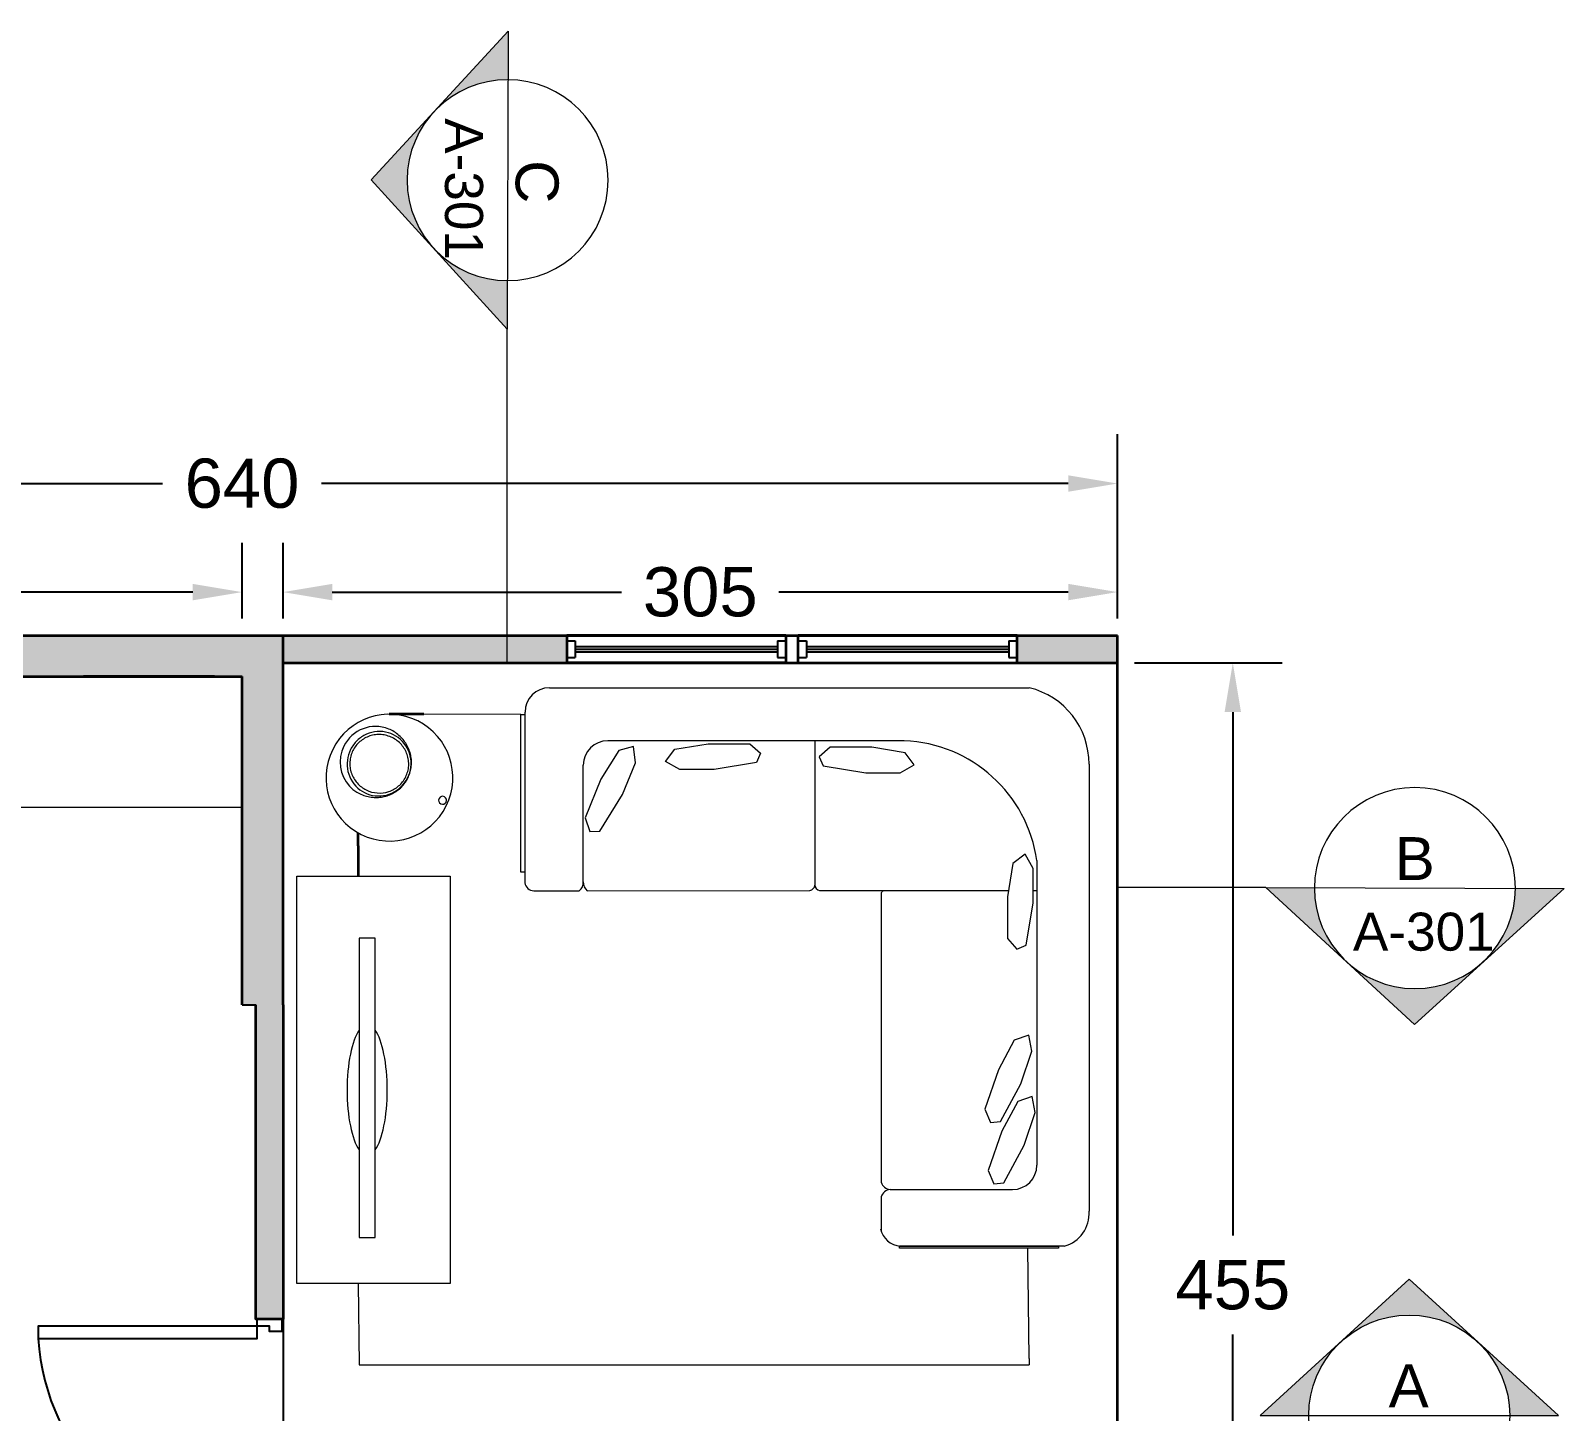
# Model space of a CAD drawing. Header units: inches. Extents: x 32 to 2500, y 31 to 1246.
# Drawn here: x 505 to 1066, y 739 to 1244 of the extents above; entities that cross this region are included whole.
import ezdxf

# ---------------------------------------------------------------- set-up
doc = ezdxf.new("R2010")
doc.units = ezdxf.units.IN
doc.header["$MEASUREMENT"] = 0
doc.linetypes.add('HIDDEN', pattern=[0.375, 0.25, -0.125])
doc.layers.get('DEFPOINTS').update_dxf_attribs({"color": 210})
for name, color, linetype, lineweight in [('A-ANNO-DIMS', 253, 'Continuous', 20), ('A-ANNO-SYMB', 3, 'Continuous', 18), ('A-DOOR-FULL', 4, 'Continuous', 25), ('A-FLOR-LEVL', 7, 'Continuous', 35), ('A-FLOR-OVHD', 3, 'HIDDEN', 18), ('A-FURNITURE', 251, 'Continuous', 20), ('A-GLAZ-FULL', 4, 'Continuous', 25), ('A-WALL-FULL-EXTR', 7, 'Continuous', 35), ('A-WALL-FULL-INTR', 7, 'Continuous', 35)]:
    doc.layers.add(name, color=color, linetype=linetype, lineweight=lineweight)
doc.layers.add('Retini', color=253, linetype='Continuous', plot=False)
doc.styles.get("Standard").update_dxf_attribs({"font": 'Arial.ttf'})
doc.dimstyles.get("Standard").update_dxf_attribs({"dimtxt": 0.18, "dimasz": 0.18, "dimexe": 0.18, "dimexo": 0.0625, "dimgap": 0.09, "dimtad": 0, "dimtih": 1, "dimtoh": 1, "dimdec": 4, "dimzin": 0, "dimdsep": 46, "dimtxsty": 'Standard', "dimcen": 0.09, "dimadec": 0, "dimazin": 0, "dimtfac": 1, "dimtdec": 4, "dimtofl": 0, "dimtmove": 0, "dimatfit": 3, "dimfxl": 1, "dimtolj": 1, "dimtzin": 0, "dimarcsym": 0})

# ---------------------------------------------------------------- blocks, each defined once
blk = doc.blocks.new('*D42')
at = {"layer": 'A-ANNO-DIMS', "color": 0, "lineweight": -2, "transparency": 16777216}
for p, q in [((262.29, 1029.28), (262.29, 1096.6)), ((902.29, 1029.28), (902.29, 1096.6)), ((280.29, 1078.6), (553.27, 1078.6)), ((884.29, 1078.6), (611.3, 1078.6))]:
    blk.add_line(p, q, dxfattribs=at)
at = {"layer": 'A-ANNO-DIMS', "color": 0, "transparency": 16777216}
for points in [[(280.29, 1081.6), (280.29, 1075.6), (262.29, 1078.6)], [(884.29, 1081.6), (884.29, 1075.6), (902.29, 1078.6)]]:
    blk.add_solid(points, dxfattribs=at)
at = {"layer": 'DEFPOINTS', "color": 0, "transparency": 16777216}
for p in [(902.29, 1078.6), (262.29, 1023.03), (902.29, 1023.03)]:
    blk.add_point(p, dxfattribs=at)
at = {"layer": 'A-ANNO-DIMS', "color": 0, "lineweight": 25, "transparency": 16777216, "insert": (582.29, 1078.6), "char_height": 18, "attachment_point": 5}
blk.add_mtext('\\A1;640', dxfattribs=at)
blk = doc.blocks.new('*D44')
at = {"layer": 'A-ANNO-DIMS', "color": 0, "lineweight": -2, "transparency": 16777216}
for p, q in [((277.29, 1029.28), (277.29, 1056.9)), ((582.29, 1029.28), (582.29, 1056.9)), ((295.29, 1038.9), (401.02, 1038.9)), ((564.29, 1038.9), (458.55, 1038.9))]:
    blk.add_line(p, q, dxfattribs=at)
at = {"layer": 'A-ANNO-DIMS', "color": 0, "transparency": 16777216}
for points in [[(295.29, 1041.9), (295.29, 1035.9), (277.29, 1038.9)], [(564.29, 1041.9), (564.29, 1035.9), (582.29, 1038.9)]]:
    blk.add_solid(points, dxfattribs=at)
at = {"layer": 'DEFPOINTS', "color": 0, "transparency": 16777216}
for p in [(582.29, 1038.9), (277.29, 1023.03), (582.29, 1023.03)]:
    blk.add_point(p, dxfattribs=at)
at = {"layer": 'A-ANNO-DIMS', "color": 0, "lineweight": 25, "transparency": 16777216, "insert": (429.79, 1038.9), "char_height": 18, "attachment_point": 5}
blk.add_mtext('\\A1;305', dxfattribs=at)
blk = doc.blocks.new('*D31')
at = {"layer": 'A-ANNO-DIMS', "color": 0, "lineweight": -2, "transparency": 16777216}
for p, q in [((597.29, 1029.28), (597.29, 1056.9)), ((902.29, 1029.28), (902.29, 1056.9)), ((615.29, 1038.9), (721.02, 1038.9)), ((884.29, 1038.9), (778.55, 1038.9))]:
    blk.add_line(p, q, dxfattribs=at)
at = {"layer": 'A-ANNO-DIMS', "color": 0, "transparency": 16777216}
for points in [[(615.29, 1041.9), (615.29, 1035.9), (597.29, 1038.9)], [(884.29, 1041.9), (884.29, 1035.9), (902.29, 1038.9)]]:
    blk.add_solid(points, dxfattribs=at)
at = {"layer": 'DEFPOINTS', "color": 0, "transparency": 16777216}
for p in [(902.29, 1038.9), (597.29, 1023.03), (902.29, 1023.03)]:
    blk.add_point(p, dxfattribs=at)
at = {"layer": 'A-ANNO-DIMS', "color": 0, "lineweight": 25, "transparency": 16777216, "insert": (749.79, 1038.9), "char_height": 18, "attachment_point": 5}
blk.add_mtext('\\A1;305', dxfattribs=at)
blk = doc.blocks.new('*D51')
at = {"layer": 'A-ANNO-DIMS', "color": 0, "lineweight": -2, "transparency": 16777216}
for p, q in [((908.54, 1013.03), (962.45, 1013.03)), ((944.45, 995.03), (944.45, 803.65)), ((944.45, 576.03), (944.45, 767.41)), ((908.54, 558.03), (962.45, 558.03))]:
    blk.add_line(p, q, dxfattribs=at)
at = {"layer": 'A-ANNO-DIMS', "color": 0, "transparency": 16777216}
for points in [[(941.45, 995.03), (947.45, 995.03), (944.45, 1013.03)], [(941.45, 576.03), (947.45, 576.03), (944.45, 558.03)]]:
    blk.add_solid(points, dxfattribs=at)
at = {"layer": 'DEFPOINTS', "color": 0, "transparency": 16777216}
for p in [(902.29, 1013.03), (902.29, 558.03), (944.45, 558.03)]:
    blk.add_point(p, dxfattribs=at)
at = {"layer": 'A-ANNO-DIMS', "color": 0, "lineweight": 25, "transparency": 16777216, "insert": (944.45, 785.53), "char_height": 18, "attachment_point": 5}
blk.add_mtext('\\A1;455', dxfattribs=at)
blk = doc.blocks.new('Sezioni')
h = blk.add_hatch(color=256)
h.dxf.hatch_style = 1
h.paths.add_polyline_path([(52520.8, 47455.1), (52264, 47220.9), (52417.6, 47220.9, -0.210523)])
h.paths.add_polyline_path([(52735.1, 47651.7), (52520.8, 47455.1, -0.388338), (52949.4, 47455.1)])
h.paths.add_polyline_path([(52949.4, 47455.1, -0.210523), (53052.6, 47220.9), (53206.2, 47220.9)])
blk.add_lwpolyline([(52264, 47220.9), (53206.2, 47220.9), (52735.1, 47651.7)], close=True)
blk.add_circle((52735.1, 47220.9), 317.5)

msp = doc.modelspace()

# ---------------------------------------------------------------- hatches: boundary and pattern name
at = {"layer": 'Retini'}
h = msp.add_hatch(color=253, dxfattribs=at)
h.dxf.hatch_style = 1
h.paths.add_polyline_path([(597.28636, 1023.03182), (582.28636, 1023.03182), (502.28636, 1023.03182), (502.28636, 1008.03182), (582.28636, 1008.03182), (582.28636, 888.03182), (597.28636, 888.03182)])
h = msp.add_hatch(color=253, dxfattribs=at)
h.dxf.hatch_style = 1
h.paths.add_polyline_path([(597.28636, 1023.03182), (597.28636, 1013.03182), (701.06265, 1013.03182), (701.06265, 1023.03182)])
h = msp.add_hatch(color=253, dxfattribs=at)
h.dxf.hatch_style = 1
h.paths.add_polyline_path([(865.5808, 1013.03182), (902.28636, 1013.03182), (902.28636, 1023.03182), (865.5808, 1023.03182)])
h = msp.add_hatch(color=253, dxfattribs=at)
h.dxf.hatch_style = 1
h.paths.add_polyline_path([(597.28636, 888.03182), (587.28636, 888.03182), (587.28636, 773.03181), (597.28636, 773.03181)])

# ---------------------------------------------------------------- linework, layer by layer
at = {"layer": 'A-ANNO-DIMS', "lineweight": 25}
msp.add_lwpolyline([(597.28636, 773.03181), (597.28636, 688.03181)], dxfattribs=at)
at = {"layer": 'A-ANNO-SYMB'}
for p, q in [((679.22134, 1013.03182), (679.22134, 1135.00866)), ((679.22134, 1013.03182), (679.22134, 1135.00866)), ((956.48516, 930.84566), (902.28636, 930.8589)), ((956.48516, 930.84566), (956.48516, 930.84566))]:
    msp.add_line(p, q, dxfattribs=at)
at = {"layer": 'A-DOOR-FULL', "linetype": 'Continuous'}
for points in [[(507.78636, 766.03181), (587.78636, 766.03181), (587.78636, 770.53181), (507.78636, 770.53181), (507.78636, 766.03181)], [(587.78636, 770.53181), (587.78636, 773.03181), (596.78636, 773.03181), (596.78636, 768.53181), (592.28636, 768.53181), (592.28636, 770.53181), (587.78636, 770.53181)]]:
    msp.add_lwpolyline(points, dxfattribs=at)
msp.add_arc((587.87859, 770.76365), 80.23188, 183.3810917, 269.9341375, dxfattribs=at)
at = {"layer": 'A-FLOR-LEVL', "linetype": 'Continuous'}
for p, q in [((679.78423, 1023.03182), (902.28636, 1023.03182)), ((781.06265, 1023.03182), (701.06265, 1023.03182)), ((701.06265, 1023.03182), (701.06265, 1013.03182)), ((781.06265, 1023.03182), (781.06265, 1013.03182)), ((865.5808, 1023.03182), (785.5808, 1023.03182)), ((785.5808, 1013.03182), (785.5808, 1023.03182)), ((865.5808, 1013.03182), (865.5808, 1023.03182)), ((597.28636, 1013.03182), (902.28636, 1013.03182)), ((597.28636, 1013.03182), (902.28636, 1013.03182)), ((781.06265, 1013.03182), (701.06265, 1013.03182)), ((781.06265, 1013.03182), (785.5808, 1013.03182))]:
    msp.add_line(p, q, dxfattribs=at)
at = {"layer": 'A-FLOR-OVHD', "linetype": 'Continuous'}
msp.add_line((716.06265, 1013.03182), (766.06265, 1013.03182), dxfattribs=at)
at = {"layer": 'A-FURNITURE', "color": 251, "linetype": 'Continuous'}
for p, q in [((694.68322, 1003.91803), (870.01686, 1003.91803)), ((684.21018, 994.15171), (648.76129, 994.29798)), ((685.64277, 994.9721), (685.64277, 932.65611)), ((824.3366, 984.53913), (715.98227, 984.53913)), ((791.63911, 984.53913), (791.63911, 931.7848)), ((707.03633, 932.26186), (707.03633, 975.59319)), ((891.8797, 975.9794), (891.8797, 812.54008)), ((406.60685, 960.23423), (582.27359, 960.23423)), ((872.83047, 940.70638), (872.83047, 829.40066)), ((602.30443, 935.07002), (658.35611, 935.07002)), ((688.97395, 929.71306), (705.5663, 929.71968)), ((708.50475, 929.72085), (789.8898, 929.75331)), ((793.38157, 929.75471), (862.41477, 929.78224)), ((815.92729, 928.92839), (815.92729, 823.0973)), ((871.46586, 929.78585), (872.83047, 929.78639)), ((625.09611, 912.38903), (625.09611, 802.97913)), ((630.95493, 912.38903), (625.09611, 912.38903)), ((630.95493, 802.97913), (630.95493, 912.38903)), ((819.21123, 820.45472), (863.88453, 820.45472)), ((815.92729, 817.81214), (815.92729, 805.18493)), ((625.09611, 802.97913), (630.95493, 802.97913)), ((882.78996, 799.75415), (822.64141, 799.75415)), ((869.96785, 758.68833), (869.57735, 799.01644)), ((624.7905, 786.07002), (625.0786, 756.3171)), ((869.96785, 758.68833), (869.96785, 756.3171)), ((625.0786, 756.3171), (869.96785, 756.3171))]:
    msp.add_line(p, q, dxfattribs=at)
for points in [[(684.21018, 994.15171), (685.64277, 994.15171), (685.64277, 936.49861), (684.21018, 936.49861)], [(822.64141, 799.75415), (880.782, 799.75415), (880.782, 799.01644), (822.64141, 799.01644)]]:
    msp.add_lwpolyline(points, close=True, dxfattribs=at)
for points in [[(642.91041, 970.91518), (643.12282, 971.36356), (643.31748, 971.82013), (643.49413, 972.28435), (643.65253, 972.75568), (643.79243, 973.23358), (643.91359, 973.71749), (644.01578, 974.20684), (644.09878, 974.70104), (644.16237, 975.1995), (644.20633, 975.70159), (644.23048, 976.20667), (644.23461, 976.71409), (644.21858, 977.22316), (644.18221, 977.73318), (644.12539, 978.24343), (644.04799, 978.75315), (643.94994, 979.26158), (643.83119, 979.76791), (643.6917, 980.27132), (643.53151, 980.77099), (643.35065, 981.26604), (643.14922, 981.75561), (642.92735, 982.23881), (642.68524, 982.71474), (642.4231, 983.18249), (642.14123, 983.64114), (641.83996, 984.08979), (641.51968, 984.52751), (641.18082, 984.9534), (640.8239, 985.36658), (640.44946, 985.76616), (640.0581, 986.15129), (639.6505, 986.52113), (639.22736, 986.87489), (638.78945, 987.21179), (638.33757, 987.53112), (637.87259, 987.83219), (637.39539, 988.11435), (636.90692, 988.37701), (636.40814, 988.61965), (635.90005, 988.84179)], [(721.36389, 964.85458), (726.13014, 976.45512), (725.38002, 982.39399), (719.97506, 980.94461), (713.4842, 970.48471), (707.68183, 956.36235), (709.42763, 951.39098), (713.07964, 951.4856), (721.36389, 964.85458)], [(754.84221, 974.04535), (742.3007, 974.04535), (737.09248, 976.99618), (740.4872, 981.44479), (752.62908, 983.47349), (767.89698, 983.47349), (771.83188, 979.96937), (770.35646, 976.62733), (754.84221, 974.04535)], [(810.28194, 972.78353), (822.82345, 972.78353), (828.03167, 975.73437), (824.63695, 980.18298), (812.49507, 982.21168), (797.22717, 982.21168), (793.29227, 978.70756), (794.76769, 975.36552), (810.28194, 972.78353)], [(624.28572, 965.76577), (624.7669, 965.49026), (625.25904, 965.23443), (625.76114, 964.9988), (626.2722, 964.78384), (626.7912, 964.58993), (627.31709, 964.41743), (627.8488, 964.26662), (628.38527, 964.13771), (628.92543, 964.03088), (629.46821, 963.9462), (630.01254, 963.88374), (630.55737, 963.84345), (631.10167, 963.82527), (631.64441, 963.82908), (632.18461, 963.85467), (632.7213, 963.90184), (633.25353, 963.97029), (633.78041, 964.05971), (634.30106, 964.16976), (634.81464, 964.30003), (635.32035, 964.45011), (635.81745, 964.61955), (636.30519, 964.80787), (636.7829, 965.0146), (637.24992, 965.23921), (637.70566, 965.48119), (638.14953, 965.74001), (638.581, 966.01513), (638.99956, 966.30601), (639.40473, 966.61211), (639.79606, 966.93287), (640.17315, 967.26775), (640.53559, 967.61621), (640.88301, 967.97771), (641.21506, 968.35171), (641.5314, 968.73767), (641.83172, 969.13507), (642.11571, 969.54339), (642.38308, 969.96209), (642.63355, 970.39065), (642.86685, 970.82855), (642.91041, 970.91518)], [(871.46586, 925.31237), (871.46586, 937.85388), (868.51502, 943.0621), (864.06641, 939.66738), (862.03771, 927.5255), (862.03771, 912.2576), (865.54183, 908.3227), (868.88387, 909.79812), (871.46586, 925.31237)], [(658.35611, 935.07002), (658.35611, 786.07002), (602.30443, 786.07002), (602.30443, 935.07002)], [(866.95753, 859.13928), (870.99618, 871.01273), (869.87969, 876.89375), (864.57488, 875.11241), (858.74428, 864.2706), (853.82767, 849.81599), (855.87801, 844.96229), (859.51715, 845.2829), (866.95753, 859.13928)], [(868.21241, 836.71245), (872.25106, 848.5859), (871.13458, 854.46692), (865.82976, 852.68558), (859.99916, 841.84376), (855.08255, 827.38916), (857.13289, 822.53546), (860.77203, 822.85607), (868.21241, 836.71245)]]:
    msp.add_lwpolyline(points, dxfattribs=at)
for centre, radius, start, end in [((694.68322, 994.9721), 8.94594, 90, 180), ((863.33543, 976.16613), 28.54488, 359.6252052, 76.463345), ((636.17136, 971.0509), 23.17594, 333.5231942, 153.5231942), ((636.17136, 971.0509), 23.17594, 153.5231942, 333.5231942), ((715.98227, 975.59319), 8.94594, 90, 180), ((822.3427, 933.59151), 50.98663, 8.0214603, 87.7588005), ((628.087, 973.24069), 8.38595, 219.2234338, 243.0448808), ((655.60804, 962.78859), 1.45224, 333.5231942, 153.5231942), ((655.60804, 962.78859), 1.45224, 153.5231942, 333.5231942), ((688.97395, 933.06984), 3.35678, 187.0799088, 270), ((703.44636, 932.64167), 3.61001, 305.9614583, 6.0392727), ((710.62631, 932.64167), 3.61001, 173.9607273, 234.0385417), ((789.4584, 931.8937), 2.18342, 281.3953523, 357.1412654), ((793.81982, 931.8937), 2.18342, 182.8587346, 258.4211416), ((817.82493, 927.8215), 2.19687, 117.8422984, 149.7450252), ((863.88453, 829.40066), 8.94594, 270, 0), ((819.5723, 824.26519), 3.82754, 197.7658296, 264.5869959), ((819.5723, 816.64425), 3.82754, 95.4130041, 162.2341704), ((879.68508, 811.58545), 12.23192, 284.7045158, 4.4761476), ((823.54779, 807.77575), 8.04887, 192.2507083, 265.2823259)]:
    msp.add_arc(centre, radius, start, end, dxfattribs=at)
for centre, major_axis, ratio, start_param, end_param in [((630.92119, 976.88673), (5.77413, 11.59287), 0.984807753, 6.35156283, 7.853981634), ((632.39186, 976.15423), (5.27317, 10.58708), 0.984807753, 0.872664626, 1.221730466), ((632.39186, 976.15423), (5.27317, 10.58708), 0.984807753, 0.523598776, 0.87266456), ((632.39186, 976.15423), (5.27317, 10.58708), 0.984807753, 6.108652382, 6.806784055), ((630.92119, 976.88673), (5.77413, 11.59287), 0.984807753, 1.570796327, 2.79252661), ((632.39186, 976.15423), (5.27317, 10.58708), 0.984807753, 1.570796327, 1.919862177), ((632.39186, 976.15423), (5.27317, 10.58708), 0.984807753, 1.221730476, 1.570796327), ((632.39186, 976.15423), (5.27317, 10.58708), 0.984807753, 5.410520681, 6.108652376), ((632.39186, 976.15423), (5.27317, 10.58708), 0.984807753, 1.919862188, 2.268928028), ((632.39186, 976.15423), (5.27317, 10.58708), 0.984807753, 5.061454841, 5.410520674), ((632.39186, 976.15423), (5.27317, 10.58708), 0.984807753, 2.268928093, 2.617993878), ((632.39186, 976.15423), (5.27317, 10.58708), 0.984807753, 4.014257287, 4.71238898), ((632.39186, 976.15423), (5.27317, 10.58708), 0.984807753, 4.71238898, 5.061454831), ((632.39186, 976.15423), (5.27317, 10.58708), 0.984807753, 2.617993906, 3.316125579), ((632.39186, 976.15423), (5.27317, 10.58708), 0.984807753, 3.316125585, 4.01425728), ((628.02889, 856.82903), (0, 23.87058), 0.307659186, 0.410800018, 2.730792635), ((628.02889, 856.82903), (0, 23.87058), 0.307659186, 3.551393397, 5.873384564)]:
    msp.add_ellipse(centre, major_axis=major_axis, ratio=ratio, start_param=start_param, end_param=end_param, dxfattribs=at)
for points, knots in [([(631.07866, 986.74701), (630.38107, 986.66251), (629.00507, 986.35543), (627.70394, 985.79431), (627.09755, 985.44376)], [0.6875, 0.6875, 0.6875, 0.6875, 0.75, 0.8124999913, 0.8124999913, 0.8124999913, 0.8124999913]), ([(643.12982, 977.45918), (643.03613, 978.1554), (642.5488, 980.21713), (641.46922, 982.07457), (640.54195, 983.12977)], [0.1875, 0.1875, 0.1875, 0.1875, 0.25, 0.375, 0.375, 0.375, 0.375]), ([(622.05843, 978.96148), (621.87642, 978.28533), (621.64523, 976.88839), (621.69458, 975.47791), (621.78804, 974.78161)], [0.0625000014, 0.0625000014, 0.0625000014, 0.0625000014, 0.125, 0.1874999903, 0.1874999903, 0.1874999903, 0.1874999903]), ([(621.78804, 974.78161), (621.88151, 974.0853), (622.206, 972.7106), (622.79403, 971.42667), (623.14697, 970.81898)], [0.1875, 0.1875, 0.1875, 0.1875, 0.25, 0.3124999951, 0.3124999951, 0.3124999951, 0.3124999951]), ([(623.14696, 970.81912), (623.4999, 970.21147), (624.32366, 969.06445), (625.35514, 968.10097), (625.91223, 967.67274)], [0.3125, 0.3125, 0.3125, 0.3125, 0.375, 0.4374999978, 0.4374999978, 0.4374999978, 0.4374999978]), ([(639.54441, 968.00781), (640.07719, 968.46688), (641.05294, 969.49313), (641.79641, 970.67604), (642.11446, 971.31163)], [0.8750000043, 0.8750000043, 0.8750000043, 0.8750000043, 0.9375, 1, 1, 1, 1]), ([(625.91233, 967.6723), (626.46944, 967.24396), (628.26437, 966.12057), (630.33722, 965.548), (631.73711, 965.44656)], [0.4375, 0.4375, 0.4375, 0.4375, 0.5, 0.625, 0.625, 0.625, 0.625])]:
    msp.add_open_spline(points, degree=3, knots=knots, dxfattribs=at)
for points in [[(633.1826, 986.7962), (632.48201, 986.84836), (631.77748, 986.82971), (631.08052, 986.74431)], [(635.2561, 986.43641), (634.57861, 986.62287), (633.88276, 986.74481), (633.1826, 986.7962)], [(623.92466, 982.70915), (623.49484, 982.15666), (623.12305, 981.56502), (622.80492, 980.92925)], [(625.3751, 984.23425), (624.84234, 983.77497), (624.32656, 983.28246), (623.92466, 982.70915)], [(627.09755, 985.44376), (626.48554, 985.09878), (625.92218, 984.68177), (625.3751, 984.23425)], [(637.22199, 985.68487), (636.59313, 985.9982), (635.93327, 986.25066), (635.25563, 986.43747)], [(640.54195, 983.12977), (639.61464, 984.18526), (638.47998, 985.05735), (637.22199, 985.68487)], [(622.80492, 980.92925), (622.48885, 980.29145), (622.24044, 979.63763), (622.05843, 978.96148)], [(643.20321, 975.35593), (643.24844, 976.05777), (643.22351, 976.76296), (643.12982, 977.45918)], [(642.11446, 971.31163), (642.43051, 971.94946), (642.67886, 972.60328), (642.86072, 973.27944)], [(642.86072, 973.27944), (643.04259, 973.9556), (643.15798, 974.65409), (643.20321, 975.35593)], [(631.73711, 965.44656), (633.13836, 965.34265), (634.55555, 965.51995), (635.8958, 965.95121)], [(635.8958, 965.95121), (636.56363, 966.16957), (637.2152, 966.44895), (637.82195, 966.79893)], [(637.82195, 966.79893), (638.43395, 967.14373), (638.99732, 967.56051), (639.54441, 968.00781)]]:
    msp.add_open_spline(points, degree=3, dxfattribs=at)
at = {"layer": 'A-GLAZ-FULL', "linetype": 'Continuous'}
for p, q in [((701.06265, 1021.03182), (704.06265, 1021.03182)), ((778.06265, 1021.03182), (781.06265, 1021.03182)), ((785.5808, 1021.03182), (788.5808, 1021.03182)), ((862.5808, 1021.03182), (865.5808, 1021.03182)), ((701.06265, 1015.03182), (704.06265, 1015.03182)), ((704.06265, 1019.03182), (778.06265, 1019.03182)), ((704.06265, 1018.03182), (778.06265, 1018.03182)), ((704.06265, 1017.03182), (778.06265, 1017.03182)), ((778.06265, 1015.03182), (781.06265, 1015.03182)), ((785.5808, 1015.03182), (788.5808, 1015.03182)), ((788.5808, 1019.03182), (862.5808, 1019.03182)), ((788.5808, 1018.03182), (862.5808, 1018.03182)), ((788.5808, 1017.03182), (862.5808, 1017.03182)), ((862.5808, 1015.03182), (865.5808, 1015.03182))]:
    msp.add_line(p, q, dxfattribs=at)
at = {"layer": 'A-GLAZ-FULL', "linetype": 'Continuous', "ltscale": 0.001}
for p, q in [((704.06265, 1021.03182), (704.06265, 1015.03182)), ((778.06265, 1021.03182), (778.06265, 1015.03182)), ((788.5808, 1021.03182), (788.5808, 1015.03182)), ((862.5808, 1021.03182), (862.5808, 1015.03182))]:
    msp.add_line(p, q, dxfattribs=at)
at = {"layer": 'A-WALL-FULL-EXTR', "linetype": 'Continuous'}
for p, q in [((502.28636, 1023.03182), (582.28636, 1023.03182)), ((582.28636, 1023.03182), (597.28636, 1023.03182)), ((597.28636, 1023.03182), (902.28636, 1023.03182)), ((902.28636, 423.03181), (902.28636, 1023.03182))]:
    msp.add_line(p, q, dxfattribs=at)
at = {"layer": 'A-WALL-FULL-EXTR', "color": 251, "linetype": 'Continuous'}
for p, q in [((648.76129, 994.29798), (636.04107, 994.22647)), ((624.7905, 946.17123), (624.7905, 950.88348)), ((624.7905, 946.17123), (624.7905, 935.07002))]:
    msp.add_line(p, q, dxfattribs=at)
at = {"layer": 'A-WALL-FULL-INTR', "linetype": 'Continuous'}
for p, q in [((597.28636, 888.03182), (597.28636, 1023.03182)), ((502.28636, 1008.03182), (582.28636, 1008.03182)), ((582.28636, 888.03182), (582.28636, 1008.03182))]:
    msp.add_line(p, q, dxfattribs=at)
at = {"layer": 'A-WALL-FULL-INTR', "linetype": 'Continuous', "ltscale": 0.001}
msp.add_line((572.28636, 1008.03182), (524.28636, 1008.03182), dxfattribs=at)
at = {"layer": 'A-WALL-FULL-INTR', "lineweight": 25}
msp.add_line((582.28636, 888.03182), (587.28636, 888.03182), dxfattribs=at)
at = {"layer": 'A-WALL-FULL-INTR', "linetype": 'Continuous'}
msp.add_lwpolyline([(597.28636, 888.03182), (597.28636, 773.03181), (587.28636, 773.03181), (587.28636, 888.03182)], dxfattribs=at)

# ---------------------------------------------------------------- block references
at = {"layer": 'A-ANNO-SYMB', "xscale": -0.1157241476674716, "yscale": 0.1157241476674715, "zscale": 0.1157241476674715}
for p, rotation in [((6161.39038, 7276.60289), 89.83624134980155), ((-5076.07705, 6412.70308), 179.8362413498016)]:
    msp.add_blockref('Sezioni', p, dxfattribs=dict(at, rotation=rotation))
at = {"layer": 'A-ANNO-SYMB', "xscale": 0.1157241476674715, "yscale": 0.1157241476674715, "zscale": 0.1157241476674715}
msp.add_blockref('Sezioni', (-5093.79616, -4726.7838), dxfattribs=at)

# ---------------------------------------------------------------- texts
at = {"layer": 'A-ANNO-SYMB'}
for s, height, rotation, p in [('A-301', 13.906074, 270, (656.47991, 1212.17737)), ('C', 15.67946, 269.8362414, (682.33679, 1196.87759)), ('B', 15.67946, 359.8362414, (1003.64825, 933.64948))]:
    msp.add_text(s, height=height, rotation=rotation, dxfattribs=at).set_placement(p)
for s, height, p in [('A-301', 13.906074, (988.34847, 907.79261)), ('A', 15.67946, (1001.42368, 740.87284))]:
    msp.add_text(s, height=height, dxfattribs=at).set_placement(p)

# ---------------------------------------------------------------- dimensions: what is measured, and where the dimension line sits
at = {"layer": 'A-ANNO-DIMS', "lineweight": 25}
for base, p1, p2, text, picture, middle in [((902.28636, 1078.59893), (262.28636, 1023.03182), (902.28636, 1023.03182), '640', '*D42', (582.28636, 1078.59893)), ((582.28636, 1038.90045), (277.28636, 1023.03182), (582.28636, 1023.03182), '305', '*D44', (429.78636, 1038.90045)), ((902.28636, 1038.90045), (597.28636, 1023.03182), (902.28636, 1023.03182), '305', '*D31', (749.78636, 1038.90045))]:
    dim = msp.add_linear_dim(base=base, p1=p1, p2=p2, text=text, dimstyle='Standard', override={"dimscale": 100}, dxfattribs=at)
    dim.commit()
    dim.dimension.update_dxf_attribs({"geometry": picture, "text_midpoint": middle})
dim = msp.add_linear_dim(base=(944.45013, 558.03181), p1=(902.28636, 1013.03182), p2=(902.28636, 558.03181), angle=90, text='455', dimstyle='Standard', override={"dimscale": 100}, dxfattribs=at)
dim.commit()
dim.dimension.update_dxf_attribs({"geometry": '*D51', "text_midpoint": (944.45013, 785.53182)})

doc.saveas('drawing.dxf')
